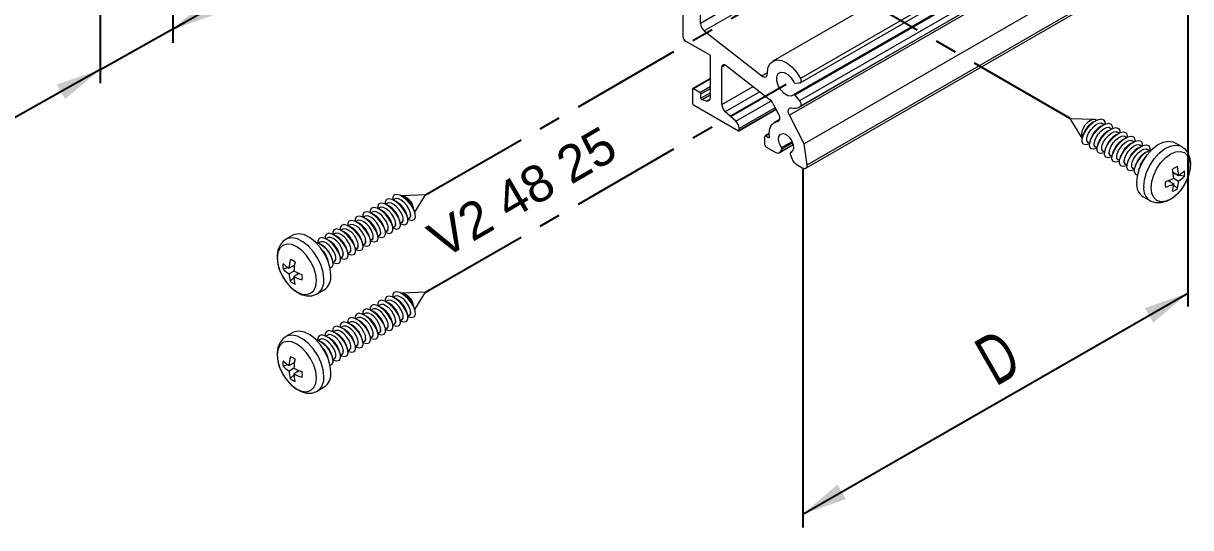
# Model space of a CAD drawing. Header units: millimetres. Extents: x 226 to 1066, y 456 to 1447.
# Drawn here: x 277.5 to 356.9, y 589.5 to 623.8 of the extents above; entities that cross this region are included whole.
import ezdxf

# ---------------------------------------------------------------- set-up
doc = ezdxf.new("R2010")
doc.units = ezdxf.units.MM
doc.linetypes.add('CENTER', pattern=[2, 1.25, -0.25, 0.25, -0.25])
doc.layers.add('nokta', color=140, linetype='Continuous')
doc.layers.add('SLD-0', color=179, linetype='Continuous')
doc.styles.add('SLDTEXTSTYLE0', font='TXT', dxfattribs={"width": 0.663, "bigfont": 'bigfont'})
doc.styles.get("Standard").update_dxf_attribs({"font": 'arial.ttf'})

# ---------------------------------------------------------------- blocks, each defined once
blk = doc.blocks.new('M.T.TİP-6A')
at = {"color": 1}
for p, q in [((1033.417, 688.707), (1033.417, 659.57)), ((1033.418, 688.707), (1033.418, 659.53)), ((1049.964, 670.001), (1033.418, 660.449)), ((1028.47, 667.553), (1028.47, 656.788)), ((1102.443, 666.091), (1102.452, 641.6)), ((1033.417, 660.489), (1038.535, 663.366)), ((1028.456, 657.699), (1033.417, 660.489)), ((1028.456, 657.699), (1015.951, 650.667)), ((1076.263, 650.941), (1076.272, 626.57)), ((1076.272, 627.488), (1102.451, 642.518))]:
    blk.add_line(p, q, dxfattribs=at)
at = {"color": 7, "linetype": 'Continuous', "lineweight": 15}
for p, q in [((1100.318, 673.353), (1074.225, 658.29)), ((1076.087, 656.826), (1102.179, 671.888)), ((1102.19, 672.18), (1076.098, 657.117)), ((1101.744, 671.075), (1075.652, 656.013)), ((1101.821, 671.043), (1075.729, 655.98)), ((1076.025, 655.172), (1102.117, 670.235)), ((1102.14, 670.646), (1076.047, 655.584)), ((1102.19, 670.284), (1076.098, 655.221)), ((1101.444, 669.672), (1075.352, 654.609)), ((1102.442, 667.723), (1076.349, 652.66)), ((1076.55, 651.23), (1102.642, 666.292)), ((1076.479, 651.012), (1102.572, 666.074)), ((1069.302, 660.861), (1069.302, 663.289)), ((1068.125, 659.927), (1068.125, 661.838)), ((1069.565, 660.347), (1073.479, 657.291)), ((1069.955, 658.687), (1068.284, 659.651)), ((1069.955, 658.687), (1069.955, 655.799)), ((1070.75, 655.34), (1070.75, 657.878)), ((1071.049, 657.995), (1074.046, 655.654)), ((1069.955, 657.101), (1068.78, 656.422)), ((1075.729, 656.785), (1076.047, 656.813)), ((1068.761, 656.381), (1068.761, 655.426)), ((1069.27, 656.161), (1068.825, 656.418)), ((1069.334, 655.779), (1069.334, 656.051)), ((1075.729, 655.98), (1076.047, 655.584)), ((1068.825, 655.316), (1071.88, 653.552)), ((1069.719, 655.58), (1069.414, 655.662)), ((1071.925, 653.548), (1074.447, 655.004)), ((1074.234, 655.42), (1074.61, 654.686)), ((1071.707, 654.209), (1070.986, 654.849)), ((1074.673, 654.317), (1074.315, 654.11)), ((1076.349, 652.66), (1075.352, 654.609)), ((1071.943, 653.589), (1071.943, 653.718)), ((1073.693, 652.579), (1073.693, 653.167)), ((1073.98, 653.362), (1073.712, 653.208)), ((1073.757, 653.203), (1073.931, 653.103)), ((1074.652, 652.059), (1075.609, 652.612)), ((1076.55, 651.23), (1076.349, 652.66)), ((1073.757, 652.468), (1074.427, 652.082)), ((1074.841, 652.302), (1074.703, 652.106)), ((1075.41, 651.974), (1075.548, 651.618)), ((1075.538, 652.125), (1075.42, 652.057)), ((1075.823, 651.276), (1076.231, 651.04)), ((1076.318, 651.008), (1076.386, 650.997))]:
    blk.add_line(p, q, dxfattribs=at)
at = {"color": 8, "linetype": 'Continuous', "lineweight": 15}
for p, q in [((1073.929, 663.532), (1069.302, 660.861)), ((1074.138, 662.987), (1069.565, 660.347)), ((1071.005, 658.025), (1070.75, 657.878)), ((1073.853, 657.506), (1073.479, 657.291)), ((1069.955, 657.07), (1068.825, 656.418)), ((1070.75, 655.34), (1072.877, 656.567)), ((1069.27, 656.161), (1069.955, 656.556)), ((1069.955, 656.409), (1069.334, 656.051)), ((1069.334, 655.779), (1069.955, 656.137)), ((1069.955, 655.974), (1069.414, 655.662)), ((1073.338, 656.207), (1070.986, 654.849)), ((1069.719, 655.58), (1069.944, 655.71)), ((1071.707, 654.209), (1074.11, 655.596)), ((1074.384, 655.127), (1071.943, 653.718)), ((1071.943, 653.589), (1074.435, 655.027)), ((1074.638, 654.243), (1074.531, 654.181)), ((1073.98, 653.332), (1073.757, 653.203)), ((1073.931, 653.103), (1073.995, 653.139)), ((1074.703, 652.106), (1075.605, 652.627)), ((1074.823, 652.408), (1075.535, 652.819)), ((1075.574, 652.726), (1074.841, 652.302)), ((1075.535, 652.122), (1075.427, 652.06))]:
    blk.add_line(p, q, dxfattribs=at)
at = {"color": 5, "linetype": 'Continuous', "lineweight": 15}
for p, q in [((1048.03, 648.633), (1047.898, 648.557)), ((1048.539, 648.927), (1048.407, 648.851)), ((1048.614, 648.738), (1048.44, 648.833)), ((1049.123, 649.032), (1048.95, 649.127)), ((1050.608, 649.191), (1048.974, 649.137)), ((1049.877, 648.018), (1050.608, 649.191)), ((1047.012, 648.045), (1046.879, 647.969)), ((1047.087, 647.857), (1046.913, 647.951)), ((1047.521, 648.339), (1047.388, 648.263)), ((1047.596, 648.151), (1047.422, 648.245)), ((1048.105, 648.444), (1047.931, 648.539)), ((1049.369, 647.722), (1049.306, 647.91)), ((1049.878, 648.016), (1049.815, 648.204)), ((1045.484, 647.164), (1045.352, 647.087)), ((1045.559, 646.975), (1045.386, 647.07)), ((1045.994, 647.458), (1045.861, 647.381)), ((1046.069, 647.269), (1045.895, 647.363)), ((1046.503, 647.752), (1046.37, 647.675)), ((1046.578, 647.563), (1046.404, 647.657)), ((1048.35, 647.134), (1048.288, 647.322)), ((1048.389, 646.98), (1048.488, 647.038)), ((1048.859, 647.428), (1048.797, 647.616)), ((1048.898, 647.274), (1048.998, 647.332)), ((1049.407, 647.568), (1049.507, 647.626)), ((1041.584, 646.45), (1041.107, 646.175)), ((1043.957, 646.282), (1043.825, 646.206)), ((1044.466, 646.576), (1044.334, 646.499)), ((1044.541, 646.387), (1044.367, 646.482)), ((1044.975, 646.87), (1044.843, 646.793)), ((1045.05, 646.681), (1044.877, 646.776)), ((1046.823, 646.252), (1046.761, 646.44)), ((1047.332, 646.546), (1047.27, 646.734)), ((1047.371, 646.393), (1047.47, 646.45)), ((1047.841, 646.84), (1047.779, 647.028)), ((1047.88, 646.686), (1047.979, 646.744)), ((1043.448, 645.988), (1043.315, 645.912)), ((1043.523, 645.799), (1043.349, 645.894)), ((1044.032, 646.093), (1043.858, 646.188)), ((1045.296, 645.371), (1045.233, 645.558)), ((1045.805, 645.665), (1045.743, 645.852)), ((1045.843, 645.511), (1045.943, 645.568)), ((1046.314, 645.958), (1046.252, 646.146)), ((1046.353, 645.805), (1046.452, 645.862)), ((1046.862, 646.099), (1046.961, 646.156)), ((1044.001, 644.612), (1043.986, 644.695)), ((1044.277, 644.783), (1044.215, 644.971)), ((1044.316, 644.629), (1044.416, 644.686)), ((1044.786, 645.077), (1044.724, 645.265)), ((1044.825, 644.923), (1044.925, 644.98)), ((1045.334, 645.217), (1045.434, 645.274)), ((1041.274, 644.248), (1040.92, 644.153)), ((1041.693, 644.423), (1041.323, 644.209)), ((1041.65, 644.02), (1041.323, 643.831)), ((1041.4, 643.322), (1041.66, 643.581)), ((1042.021, 643.856), (1041.65, 643.642)), ((1043.245, 642.472), (1043.722, 642.748)), ((1048.539, 642.313), (1048.407, 642.237)), ((1049.123, 642.418), (1048.95, 642.513)), ((1050.608, 642.577), (1048.974, 642.523)), ((1049.877, 641.404), (1050.608, 642.577)), ((1047.521, 641.725), (1047.388, 641.649)), ((1047.596, 641.537), (1047.422, 641.631)), ((1048.03, 642.019), (1047.898, 641.943)), ((1048.105, 641.83), (1047.931, 641.925)), ((1048.614, 642.124), (1048.44, 642.219)), ((1049.878, 641.402), (1049.815, 641.59)), ((1045.994, 640.844), (1045.861, 640.767)), ((1046.069, 640.655), (1045.895, 640.749)), ((1046.503, 641.138), (1046.37, 641.061)), ((1046.578, 640.949), (1046.404, 641.043)), ((1047.012, 641.431), (1046.879, 641.355)), ((1047.087, 641.243), (1046.913, 641.337)), ((1048.35, 640.52), (1048.288, 640.708)), ((1048.859, 640.814), (1048.797, 641.002)), ((1048.898, 640.66), (1048.998, 640.718)), ((1049.369, 641.108), (1049.306, 641.296)), ((1049.407, 640.954), (1049.507, 641.012)), ((1044.466, 639.962), (1044.334, 639.885)), ((1044.975, 640.256), (1044.843, 640.179)), ((1045.05, 640.067), (1044.877, 640.162)), ((1045.484, 640.55), (1045.352, 640.473)), ((1045.559, 640.361), (1045.386, 640.456)), ((1047.332, 639.932), (1047.27, 640.12)), ((1047.841, 640.226), (1047.779, 640.414)), ((1047.88, 640.072), (1047.979, 640.13)), ((1048.389, 640.366), (1048.488, 640.424)), ((1041.584, 639.836), (1041.107, 639.561)), ((1043.448, 639.374), (1043.315, 639.298)), ((1043.523, 639.185), (1043.349, 639.28)), ((1043.957, 639.668), (1043.825, 639.592)), ((1044.032, 639.479), (1043.858, 639.574)), ((1044.541, 639.773), (1044.367, 639.868)), ((1045.805, 639.051), (1045.743, 639.238)), ((1046.314, 639.344), (1046.252, 639.532)), ((1046.353, 639.191), (1046.452, 639.248)), ((1046.823, 639.638), (1046.761, 639.826)), ((1046.862, 639.485), (1046.961, 639.542)), ((1047.371, 639.779), (1047.47, 639.836)), ((1044.277, 638.169), (1044.215, 638.357)), ((1044.786, 638.463), (1044.724, 638.651)), ((1044.825, 638.309), (1044.925, 638.366)), ((1045.296, 638.757), (1045.233, 638.944)), ((1045.334, 638.603), (1045.434, 638.66)), ((1045.843, 638.897), (1045.943, 638.954)), ((1041.274, 637.634), (1040.92, 637.539)), ((1041.693, 637.809), (1041.323, 637.595)), ((1044.001, 637.998), (1043.986, 638.081)), ((1044.316, 638.015), (1044.416, 638.073)), ((1041.65, 637.406), (1041.323, 637.217)), ((1041.4, 636.708), (1041.66, 636.967)), ((1042.021, 637.242), (1041.65, 637.028)), ((1043.245, 635.859), (1043.722, 636.134))]:
    blk.add_line(p, q, dxfattribs=at)
at = {"color": 7, "linetype": 'Continuous', "lineweight": 15, "flags": 128}
for points in [[(1073.853, 657.443), (1073.894, 657.816), (1074.027, 658.108), (1074.241, 658.299), (1074.521, 658.373), (1074.845, 658.326), (1075.19, 658.161), (1075.53, 657.89), (1075.841, 657.534), (1076.098, 657.117)], [(1070.75, 657.878), (1070.756, 657.938), (1070.774, 657.988), (1070.803, 658.026), (1070.841, 658.05), (1070.887, 658.059), (1070.939, 658.053), (1070.993, 658.031), (1071.049, 657.995)], [(1073.479, 657.291), (1073.549, 657.245), (1073.618, 657.218), (1073.683, 657.21), (1073.741, 657.222), (1073.789, 657.253), (1073.824, 657.302), (1073.846, 657.366), (1073.853, 657.443)], [(1075.645, 656.007), (1075.467, 655.914), (1075.238, 655.942), (1074.993, 656.089), (1074.767, 656.331), (1074.594, 656.633), (1074.501, 656.949), (1074.501, 657.233), (1074.594, 657.442), (1074.767, 657.545), (1074.993, 657.526), (1075.238, 657.389), (1075.467, 657.153), (1075.645, 656.855)], [(1076.098, 657.117), (1076.121, 657.064), (1076.136, 657.011), (1076.143, 656.959), (1076.14, 656.913), (1076.128, 656.873), (1076.109, 656.843), (1076.081, 656.822), (1076.047, 656.813)], [(1069.955, 655.799), (1069.95, 655.742), (1069.938, 655.691), (1069.917, 655.647), (1069.889, 655.613), (1069.854, 655.589), (1069.813, 655.575), (1069.768, 655.572), (1069.719, 655.58)], [(1075.729, 655.98), (1075.718, 655.992), (1075.707, 656.002), (1075.695, 656.009), (1075.684, 656.014), (1075.672, 656.017), (1075.662, 656.016), (1075.653, 656.013), (1075.645, 656.007)], [(1075.352, 654.609), (1075.309, 654.709), (1075.284, 654.809), (1075.277, 654.903), (1075.29, 654.984), (1075.321, 655.049), (1075.369, 655.093), (1075.43, 655.114), (1075.501, 655.11)], [(1076.047, 655.584), (1076.081, 655.536), (1076.109, 655.484), (1076.128, 655.43), (1076.14, 655.377), (1076.143, 655.328), (1076.136, 655.284), (1076.121, 655.248), (1076.098, 655.221)], [(1074.61, 654.686), (1074.648, 654.599), (1074.673, 654.511), (1074.684, 654.426), (1074.68, 654.35), (1074.662, 654.284), (1074.63, 654.233), (1074.585, 654.198), (1074.531, 654.181)], [(1073.994, 653.152), (1073.98, 653.355), (1073.991, 653.544), (1074.026, 653.714), (1074.086, 653.863), (1074.168, 653.987), (1074.271, 654.082), (1074.393, 654.147), (1074.531, 654.181)], [(1073.994, 653.152), (1073.995, 653.135), (1073.993, 653.121), (1073.987, 653.109), (1073.98, 653.101), (1073.97, 653.095), (1073.958, 653.094), (1073.945, 653.097), (1073.931, 653.103)], [(1074.823, 652.408), (1074.683, 652.672), (1074.619, 652.941), (1074.642, 653.17), (1074.748, 653.32), (1074.919, 653.364), (1075.125, 653.295), (1075.332, 653.126), (1075.503, 652.884), (1075.609, 652.612), (1075.632, 652.356), (1075.568, 652.161), (1075.427, 652.06)], [(1075.427, 652.06), (1075.419, 652.056), (1075.411, 652.049), (1075.406, 652.041), (1075.403, 652.03), (1075.401, 652.017), (1075.402, 652.003), (1075.405, 651.989), (1075.41, 651.974)], [(1076.386, 650.997), (1076.427, 650.995), (1076.463, 651.004), (1076.494, 651.022), (1076.52, 651.049), (1076.539, 651.085), (1076.55, 651.128), (1076.554, 651.176), (1076.55, 651.23)]]:
    blk.add_lwpolyline(points, dxfattribs=at)
at = {"color": 5, "linetype": 'Continuous', "lineweight": 15, "flags": 128}
for points in [[(1048.89, 647.318), (1048.787, 647.606), (1048.604, 647.912), (1048.364, 648.2), (1048.095, 648.435), (1047.83, 648.588), (1047.6, 648.641), (1047.434, 648.588), (1047.352, 648.434), (1047.349, 648.282)], [(1049.399, 647.612), (1049.296, 647.9), (1049.113, 648.206), (1048.873, 648.494), (1048.604, 648.729), (1048.339, 648.882), (1048.109, 648.935), (1047.943, 648.882), (1047.861, 648.728), (1047.858, 648.576)], [(1049.077, 647.634), (1049.056, 647.728), (1048.964, 647.957), (1048.82, 648.188), (1048.64, 648.393), (1048.447, 648.549), (1048.261, 648.64), (1048.103, 648.657), (1048.035, 648.624)], [(1049.908, 647.906), (1049.805, 648.194), (1049.622, 648.5), (1049.382, 648.788), (1049.113, 649.023), (1048.848, 649.176), (1048.618, 649.229), (1048.452, 649.176), (1048.37, 649.022), (1048.367, 648.87)], [(1049.587, 647.928), (1049.566, 648.02), (1049.474, 648.249), (1049.33, 648.48), (1049.15, 648.686), (1048.957, 648.842), (1048.772, 648.933), (1048.613, 648.952), (1048.544, 648.918)], [(1047.872, 646.73), (1047.769, 647.018), (1047.586, 647.325), (1047.346, 647.612), (1047.077, 647.847), (1046.811, 648), (1046.582, 648.053), (1046.416, 648), (1046.333, 647.847), (1046.33, 647.694)], [(1048.381, 647.024), (1048.278, 647.312), (1048.095, 647.618), (1047.855, 647.906), (1047.586, 648.141), (1047.32, 648.294), (1047.091, 648.347), (1046.925, 648.294), (1046.842, 648.141), (1046.84, 647.988)], [(1048.059, 647.046), (1048.038, 647.14), (1047.946, 647.369), (1047.801, 647.6), (1047.622, 647.805), (1047.428, 647.961), (1047.243, 648.052), (1047.085, 648.07), (1047.017, 648.036)], [(1048.568, 647.34), (1048.547, 647.434), (1048.455, 647.663), (1048.31, 647.894), (1048.131, 648.099), (1047.938, 648.255), (1047.752, 648.346), (1047.594, 648.364), (1047.526, 648.33)], [(1049.413, 647.529), (1049.441, 647.517), (1049.67, 647.464), (1049.836, 647.517), (1049.919, 647.671), (1049.908, 647.906)], [(1049.438, 647.586), (1049.515, 647.609), (1049.596, 647.728), (1049.587, 647.928)], [(1046.344, 645.848), (1046.241, 646.136), (1046.059, 646.443), (1045.818, 646.731), (1045.549, 646.965), (1045.284, 647.119), (1045.055, 647.172), (1044.889, 647.118), (1044.806, 646.965), (1044.803, 646.812)], [(1046.853, 646.142), (1046.75, 646.43), (1046.568, 646.737), (1046.327, 647.025), (1046.058, 647.259), (1045.793, 647.412), (1045.564, 647.466), (1045.398, 647.412), (1045.315, 647.259), (1045.312, 647.106)], [(1046.532, 646.165), (1046.511, 646.258), (1046.419, 646.487), (1046.274, 646.718), (1046.094, 646.924), (1045.901, 647.079), (1045.716, 647.17), (1045.558, 647.188), (1045.49, 647.154)], [(1047.362, 646.436), (1047.259, 646.724), (1047.077, 647.031), (1046.836, 647.319), (1046.567, 647.553), (1046.302, 647.706), (1046.073, 647.759), (1045.907, 647.706), (1045.824, 647.553), (1045.821, 647.4)], [(1047.041, 646.459), (1047.02, 646.552), (1046.928, 646.781), (1046.783, 647.012), (1046.603, 647.217), (1046.41, 647.373), (1046.225, 647.464), (1046.067, 647.482), (1045.999, 647.448)], [(1047.55, 646.752), (1047.529, 646.846), (1047.437, 647.075), (1047.292, 647.306), (1047.112, 647.511), (1046.919, 647.667), (1046.734, 647.758), (1046.576, 647.776), (1046.508, 647.742)], [(1047.91, 646.704), (1047.987, 646.727), (1048.068, 646.847), (1048.059, 647.046)], [(1048.395, 646.942), (1048.423, 646.929), (1048.652, 646.876), (1048.818, 646.93), (1048.901, 647.083), (1048.89, 647.318)], [(1048.419, 646.998), (1048.496, 647.021), (1048.578, 647.14), (1048.568, 647.34)], [(1048.904, 647.235), (1048.932, 647.223), (1049.161, 647.17), (1049.327, 647.223), (1049.41, 647.377), (1049.399, 647.612)], [(1048.929, 647.292), (1049.005, 647.315), (1049.087, 647.434), (1049.077, 647.634)], [(1043.687, 643.451), (1043.64, 643.913), (1043.5, 644.4), (1043.278, 644.882), (1042.986, 645.33), (1042.643, 645.714), (1042.271, 646.011), (1041.893, 646.202), (1041.532, 646.274), (1041.212, 646.225), (1041.105, 646.174)], [(1044.165, 643.727), (1044.117, 644.188), (1043.978, 644.675), (1043.755, 645.158), (1043.463, 645.605), (1043.12, 645.989), (1042.748, 646.286), (1042.37, 646.477), (1042.01, 646.55), (1041.69, 646.5), (1041.584, 646.45)], [(1044.817, 644.967), (1044.714, 645.255), (1044.531, 645.561), (1044.291, 645.849), (1044.022, 646.084), (1043.757, 646.237), (1043.527, 646.29), (1043.361, 646.237), (1043.279, 646.083), (1043.276, 645.931)], [(1045.326, 645.26), (1045.223, 645.549), (1045.04, 645.855), (1044.8, 646.143), (1044.531, 646.378), (1044.266, 646.531), (1044.036, 646.584), (1043.87, 646.53), (1043.788, 646.377), (1043.785, 646.225)], [(1045.004, 645.283), (1044.983, 645.377), (1044.891, 645.606), (1044.747, 645.837), (1044.567, 646.042), (1044.374, 646.198), (1044.188, 646.288), (1044.03, 646.306), (1043.962, 646.273)], [(1045.835, 645.554), (1045.732, 645.842), (1045.549, 646.149), (1045.309, 646.437), (1045.04, 646.672), (1044.775, 646.825), (1044.545, 646.878), (1044.379, 646.824), (1044.297, 646.671), (1044.294, 646.518)], [(1045.514, 645.577), (1045.493, 645.671), (1045.401, 645.899), (1045.256, 646.131), (1045.076, 646.336), (1044.883, 646.491), (1044.698, 646.582), (1044.539, 646.6), (1044.471, 646.567)], [(1046.023, 645.871), (1046.002, 645.965), (1045.91, 646.193), (1045.765, 646.425), (1045.585, 646.63), (1045.392, 646.785), (1045.207, 646.876), (1045.049, 646.894), (1044.98, 646.86)], [(1046.867, 646.06), (1046.895, 646.048), (1047.125, 645.994), (1047.291, 646.048), (1047.373, 646.201), (1047.362, 646.436)], [(1046.892, 646.116), (1046.969, 646.14), (1047.05, 646.259), (1047.041, 646.459)], [(1047.376, 646.354), (1047.405, 646.341), (1047.634, 646.288), (1047.8, 646.342), (1047.883, 646.495), (1047.872, 646.73)], [(1047.401, 646.41), (1047.478, 646.434), (1047.559, 646.553), (1047.55, 646.752)], [(1047.885, 646.648), (1047.914, 646.635), (1048.143, 646.582), (1048.309, 646.636), (1048.392, 646.789), (1048.381, 647.024)], [(1041.11, 646.16), (1040.925, 646.042), (1040.708, 645.777), (1040.57, 645.456), (1040.509, 645.08), (1040.53, 644.652), (1040.639, 644.196), (1040.826, 643.746), (1040.939, 643.56)], [(1043.179, 643.368), (1043.134, 643.792), (1043.001, 644.239), (1042.79, 644.678), (1042.515, 645.081), (1042.194, 645.419), (1041.85, 645.67), (1041.506, 645.817), (1041.186, 645.848), (1040.911, 645.763), (1040.699, 645.567), (1040.567, 645.274), (1040.521, 644.903), (1040.567, 644.48), (1040.699, 644.033), (1040.911, 643.593), (1041.186, 643.19), (1041.506, 642.852), (1041.85, 642.601), (1042.194, 642.455), (1042.515, 642.423), (1042.79, 642.508), (1043.001, 642.704), (1043.134, 642.997), (1043.179, 643.368)], [(1044.495, 644.989), (1044.474, 645.083), (1044.382, 645.312), (1044.237, 645.543), (1044.058, 645.748), (1043.865, 645.904), (1043.679, 645.994), (1043.521, 646.012), (1043.453, 645.979)], [(1045.34, 645.178), (1045.368, 645.166), (1045.598, 645.113), (1045.764, 645.166), (1045.846, 645.319), (1045.835, 645.554)], [(1045.365, 645.234), (1045.442, 645.258), (1045.523, 645.377), (1045.514, 645.577)], [(1045.849, 645.472), (1045.877, 645.46), (1046.107, 645.407), (1046.273, 645.46), (1046.355, 645.613), (1046.344, 645.848)], [(1045.874, 645.528), (1045.951, 645.552), (1046.032, 645.671), (1046.023, 645.871)], [(1046.358, 645.766), (1046.386, 645.754), (1046.616, 645.701), (1046.782, 645.754), (1046.864, 645.907), (1046.853, 646.142)], [(1046.383, 645.822), (1046.46, 645.846), (1046.541, 645.965), (1046.532, 646.165)], [(1044.108, 644.233), (1044.236, 644.284), (1044.319, 644.438), (1044.308, 644.673)], [(1044.322, 644.59), (1044.35, 644.578), (1044.579, 644.525), (1044.745, 644.578), (1044.828, 644.732), (1044.817, 644.967)], [(1044.347, 644.647), (1044.423, 644.67), (1044.505, 644.789), (1044.495, 644.989)], [(1044.831, 644.884), (1044.859, 644.872), (1045.088, 644.819), (1045.254, 644.872), (1045.337, 645.026), (1045.326, 645.26)], [(1044.856, 644.941), (1044.933, 644.964), (1045.014, 645.083), (1045.004, 645.283)], [(1041.694, 644.36), (1041.581, 644.33), (1041.489, 644.306)], [(1041.817, 643.738), (1041.884, 643.805), (1041.966, 643.889)], [(1040.939, 643.56), (1041.081, 643.326), (1041.393, 642.954), (1041.752, 642.65), (1042.151, 642.433), (1042.517, 642.336), (1042.864, 642.339), (1043.181, 642.439), (1043.26, 642.495)], [(1049.399, 640.998), (1049.296, 641.286), (1049.113, 641.592), (1048.873, 641.88), (1048.604, 642.115), (1048.339, 642.268), (1048.109, 642.321), (1047.943, 642.268), (1047.861, 642.114), (1047.858, 641.962)], [(1049.908, 641.292), (1049.805, 641.58), (1049.622, 641.886), (1049.382, 642.174), (1049.113, 642.409), (1048.848, 642.562), (1048.618, 642.615), (1048.452, 642.562), (1048.37, 642.408), (1048.367, 642.256)], [(1049.587, 641.314), (1049.566, 641.406), (1049.474, 641.635), (1049.33, 641.866), (1049.15, 642.072), (1048.957, 642.228), (1048.772, 642.319), (1048.613, 642.338), (1048.544, 642.304)], [(1048.381, 640.41), (1048.278, 640.698), (1048.095, 641.004), (1047.855, 641.292), (1047.586, 641.527), (1047.32, 641.68), (1047.091, 641.733), (1046.925, 641.68), (1046.842, 641.527), (1046.84, 641.374)], [(1048.89, 640.704), (1048.787, 640.992), (1048.604, 641.298), (1048.364, 641.586), (1048.095, 641.821), (1047.83, 641.974), (1047.6, 642.027), (1047.434, 641.974), (1047.352, 641.82), (1047.349, 641.668)], [(1048.568, 640.726), (1048.547, 640.82), (1048.455, 641.049), (1048.31, 641.28), (1048.131, 641.485), (1047.938, 641.641), (1047.752, 641.732), (1047.594, 641.75), (1047.526, 641.716)], [(1049.077, 641.02), (1049.056, 641.114), (1048.964, 641.343), (1048.82, 641.574), (1048.64, 641.779), (1048.447, 641.935), (1048.261, 642.026), (1048.103, 642.043), (1048.035, 642.01)], [(1046.853, 639.528), (1046.75, 639.816), (1046.568, 640.123), (1046.327, 640.411), (1046.058, 640.645), (1045.793, 640.798), (1045.564, 640.852), (1045.398, 640.798), (1045.315, 640.645), (1045.312, 640.492)], [(1047.362, 639.822), (1047.259, 640.11), (1047.077, 640.417), (1046.836, 640.705), (1046.567, 640.939), (1046.302, 641.092), (1046.073, 641.145), (1045.907, 641.092), (1045.824, 640.939), (1045.821, 640.786)], [(1047.041, 639.845), (1047.02, 639.938), (1046.928, 640.167), (1046.783, 640.398), (1046.603, 640.603), (1046.41, 640.759), (1046.225, 640.85), (1046.067, 640.868), (1045.999, 640.834)], [(1047.872, 640.116), (1047.769, 640.404), (1047.586, 640.711), (1047.346, 640.999), (1047.077, 641.233), (1046.811, 641.386), (1046.582, 641.439), (1046.416, 641.386), (1046.333, 641.233), (1046.33, 641.08)], [(1047.55, 640.138), (1047.529, 640.232), (1047.437, 640.461), (1047.292, 640.692), (1047.112, 640.897), (1046.919, 641.053), (1046.734, 641.144), (1046.576, 641.162), (1046.508, 641.128)], [(1048.059, 640.432), (1048.038, 640.526), (1047.946, 640.755), (1047.801, 640.986), (1047.622, 641.191), (1047.428, 641.347), (1047.243, 641.438), (1047.085, 641.456), (1047.017, 641.422)], [(1048.395, 640.328), (1048.423, 640.315), (1048.652, 640.262), (1048.818, 640.316), (1048.901, 640.469), (1048.89, 640.704)], [(1048.419, 640.384), (1048.496, 640.407), (1048.578, 640.526), (1048.568, 640.726)], [(1048.904, 640.621), (1048.932, 640.609), (1049.161, 640.556), (1049.327, 640.609), (1049.41, 640.763), (1049.399, 640.998)], [(1048.929, 640.678), (1049.005, 640.701), (1049.087, 640.82), (1049.077, 641.02)], [(1049.413, 640.915), (1049.441, 640.903), (1049.67, 640.85), (1049.836, 640.903), (1049.919, 641.057), (1049.908, 641.292)], [(1049.438, 640.972), (1049.515, 640.995), (1049.596, 641.114), (1049.587, 641.314)], [(1044.165, 637.113), (1044.117, 637.574), (1043.978, 638.061), (1043.755, 638.544), (1043.463, 638.991), (1043.12, 639.375), (1042.748, 639.672), (1042.37, 639.863), (1042.01, 639.936), (1041.69, 639.886), (1041.584, 639.836)], [(1045.326, 638.646), (1045.223, 638.935), (1045.04, 639.241), (1044.8, 639.529), (1044.531, 639.764), (1044.266, 639.917), (1044.036, 639.97), (1043.87, 639.916), (1043.788, 639.763), (1043.785, 639.611)], [(1045.835, 638.94), (1045.732, 639.228), (1045.549, 639.535), (1045.309, 639.823), (1045.04, 640.058), (1044.775, 640.211), (1044.545, 640.264), (1044.379, 640.21), (1044.297, 640.057), (1044.294, 639.904)], [(1045.514, 638.963), (1045.493, 639.057), (1045.401, 639.285), (1045.256, 639.517), (1045.076, 639.722), (1044.883, 639.877), (1044.698, 639.968), (1044.539, 639.986), (1044.471, 639.953)], [(1046.344, 639.234), (1046.241, 639.522), (1046.059, 639.829), (1045.818, 640.117), (1045.549, 640.351), (1045.284, 640.505), (1045.055, 640.558), (1044.889, 640.504), (1044.806, 640.351), (1044.803, 640.198)], [(1046.023, 639.257), (1046.002, 639.351), (1045.91, 639.579), (1045.765, 639.811), (1045.585, 640.016), (1045.392, 640.171), (1045.207, 640.262), (1045.049, 640.28), (1044.98, 640.246)], [(1046.532, 639.551), (1046.511, 639.644), (1046.419, 639.873), (1046.274, 640.104), (1046.094, 640.31), (1045.901, 640.465), (1045.716, 640.556), (1045.558, 640.574), (1045.49, 640.54)], [(1047.376, 639.74), (1047.405, 639.727), (1047.634, 639.674), (1047.8, 639.728), (1047.883, 639.881), (1047.872, 640.116)], [(1047.401, 639.796), (1047.478, 639.82), (1047.559, 639.939), (1047.55, 640.138)], [(1047.885, 640.034), (1047.914, 640.021), (1048.143, 639.968), (1048.309, 640.022), (1048.392, 640.175), (1048.381, 640.41)], [(1047.91, 640.09), (1047.987, 640.113), (1048.068, 640.233), (1048.059, 640.432)], [(1041.11, 639.546), (1040.925, 639.428), (1040.708, 639.163), (1040.57, 638.842), (1040.509, 638.466), (1040.53, 638.038), (1040.639, 637.582), (1040.826, 637.132), (1040.939, 636.946)], [(1043.179, 636.755), (1043.134, 637.178), (1043.001, 637.625), (1042.79, 638.064), (1042.515, 638.467), (1042.194, 638.805), (1041.85, 639.056), (1041.506, 639.203), (1041.186, 639.234), (1040.911, 639.149), (1040.699, 638.953), (1040.567, 638.66), (1040.521, 638.289), (1040.567, 637.866), (1040.699, 637.419), (1040.911, 636.979), (1041.186, 636.576), (1041.506, 636.238), (1041.85, 635.987), (1042.194, 635.841), (1042.515, 635.809), (1042.79, 635.894), (1043.001, 636.09), (1043.134, 636.383), (1043.179, 636.755)], [(1043.687, 636.837), (1043.64, 637.299), (1043.5, 637.786), (1043.278, 638.268), (1042.986, 638.716), (1042.643, 639.1), (1042.271, 639.397), (1041.893, 639.588), (1041.532, 639.66), (1041.212, 639.611), (1041.105, 639.56)], [(1044.817, 638.353), (1044.714, 638.641), (1044.531, 638.947), (1044.291, 639.235), (1044.022, 639.47), (1043.757, 639.623), (1043.527, 639.676), (1043.361, 639.623), (1043.279, 639.469), (1043.276, 639.317)], [(1044.495, 638.375), (1044.474, 638.469), (1044.382, 638.698), (1044.237, 638.929), (1044.058, 639.134), (1043.865, 639.29), (1043.679, 639.38), (1043.521, 639.398), (1043.453, 639.365)], [(1045.004, 638.669), (1044.983, 638.763), (1044.891, 638.992), (1044.747, 639.223), (1044.567, 639.428), (1044.374, 639.584), (1044.188, 639.674), (1044.03, 639.692), (1043.962, 639.659)], [(1045.849, 638.858), (1045.877, 638.846), (1046.107, 638.793), (1046.273, 638.846), (1046.355, 638.999), (1046.344, 639.234)], [(1045.874, 638.914), (1045.951, 638.938), (1046.032, 639.057), (1046.023, 639.257)], [(1046.358, 639.152), (1046.386, 639.14), (1046.616, 639.087), (1046.782, 639.14), (1046.864, 639.293), (1046.853, 639.528)], [(1046.383, 639.208), (1046.46, 639.232), (1046.541, 639.351), (1046.532, 639.551)], [(1046.867, 639.446), (1046.895, 639.434), (1047.125, 639.38), (1047.291, 639.434), (1047.373, 639.587), (1047.362, 639.822)], [(1046.892, 639.502), (1046.969, 639.526), (1047.05, 639.645), (1047.041, 639.845)], [(1044.322, 637.976), (1044.35, 637.964), (1044.579, 637.911), (1044.745, 637.964), (1044.828, 638.118), (1044.817, 638.353)], [(1044.347, 638.033), (1044.423, 638.056), (1044.505, 638.175), (1044.495, 638.375)], [(1044.831, 638.27), (1044.859, 638.258), (1045.088, 638.205), (1045.254, 638.258), (1045.337, 638.412), (1045.326, 638.646)], [(1044.856, 638.327), (1044.933, 638.35), (1045.014, 638.469), (1045.004, 638.669)], [(1045.34, 638.564), (1045.368, 638.552), (1045.598, 638.499), (1045.764, 638.552), (1045.846, 638.706), (1045.835, 638.94)], [(1045.365, 638.62), (1045.442, 638.644), (1045.523, 638.763), (1045.514, 638.963)], [(1041.694, 637.746), (1041.581, 637.716), (1041.489, 637.692)], [(1044.108, 637.619), (1044.236, 637.67), (1044.319, 637.824), (1044.308, 638.059)], [(1040.939, 636.946), (1041.081, 636.712), (1041.393, 636.34), (1041.752, 636.036), (1042.151, 635.819), (1042.517, 635.722), (1042.864, 635.725), (1043.181, 635.825), (1043.26, 635.881)], [(1041.817, 637.124), (1041.884, 637.191), (1041.966, 637.275)]]:
    blk.add_lwpolyline(points, dxfattribs=at)
at = {"color": 7, "linetype": 'Continuous', "lineweight": 15}
for centre, radius, start, end in [((1070.005, 660.896), 0.704, 182.90726, 231.30916), ((1068.47, 659.943), 0.346, 182.60548, 237.39452), ((1075.743, 656.887), 0.103, 198.38813, 262.15797), ((1068.8, 656.388), 0.0393, 50.79671, 189.21404), ((1069.196, 656.044), 0.138, 2.60548, 57.39452), ((1069.464, 655.782), 0.13, 181.35804, 247.33583), ((1068.899, 655.432), 0.138, 182.60548, 237.39452), ((1071.454, 655.376), 0.705, 182.93463, 228.37162), ((1073.598, 655.102), 0.711, 26.57932, 51.00982), ((1075.684, 655.781), 0.696, 254.76569, 306.46045), ((1071.239, 653.682), 0.705, 2.93463, 48.37162), ((1071.904, 653.583), 0.0393, 230.79671, 9.21404), ((1073.732, 653.173), 0.0393, 50.79671, 189.21404), ((1073.832, 652.585), 0.138, 182.60548, 237.39452), ((1074.552, 652.235), 0.198, 230.75183, 319.4672), ((1074.746, 652.341), 0.102, 337.66826, 40.95204), ((1076.196, 651.857), 0.691, 200.22711, 237.36203), ((1076.363, 651.26), 0.256, 239.04537, 259.97603)]:
    blk.add_arc(centre, radius, start, end, dxfattribs=at)
at = {"color": 5, "linetype": 'Continuous', "lineweight": 15}
for centre, radius, start, end in [((1047.841, 647.389), 1.556, 19.56535, 60.18105), ((1048.815, 648.166), 0.975, 7.41513, 82.78611), ((1048.348, 647.682), 1.557, 19.58713, 60.15927), ((1046.313, 646.507), 1.556, 19.56535, 60.18105), ((1046.822, 646.801), 1.556, 19.56535, 60.18105), ((1047.332, 647.095), 1.556, 19.56535, 60.18105), ((1045.295, 645.919), 1.556, 19.56535, 60.18105), ((1045.804, 646.213), 1.556, 19.56535, 60.18105), ((1043.768, 645.038), 1.556, 19.56535, 60.18105), ((1044.277, 645.331), 1.556, 19.56535, 60.18105), ((1044.786, 645.625), 1.556, 19.56535, 60.18105), ((1042.489, 644.221), 1.874, 13.95876, 70.08282), ((1042.749, 644.45), 1.556, 19.56535, 60.18105), ((1042.65, 644.43), 1.362, 11.23387, 49.03248), ((1043.259, 644.744), 1.556, 19.56535, 60.18105), ((1045.529, 643.969), 4.213, 168.50252, 176.72578), ((1041.135, 643.971), 0.879, 47.57132, 72.43405), ((1041.779, 644.342), 0.879, 167.57064, 192.42936), ((1042.749, 646.404), 2.617, 225.68568, 236.98421), ((1042.749, 646.026), 2.617, 225.68568, 236.98421), ((1045.856, 643.78), 4.213, 168.50252, 176.72578), ((1043.545, 647.783), 4.213, 243.27693, 251.4998), ((1043.937, 643.969), 2.618, 183.01855, 194.31645), ((1041.993, 643.97), 0.879, 227.57132, 252.43405), ((1043.545, 647.405), 4.213, 243.27693, 251.4998), ((1044.264, 643.78), 2.618, 183.01855, 194.31645), ((1041.349, 643.599), 0.879, 347.57064, 12.42936), ((1042.66, 643.325), 1.035, 305.35434, 6.99153), ((1043.143, 643.599), 1.029, 304.20343, 7.10875), ((1048.815, 641.552), 0.975, 7.41513, 82.78611), ((1048.348, 641.068), 1.557, 19.58713, 60.15927), ((1046.822, 640.187), 1.556, 19.56535, 60.18105), ((1047.332, 640.481), 1.556, 19.56535, 60.18105), ((1047.841, 640.775), 1.556, 19.56535, 60.18105), ((1045.804, 639.599), 1.556, 19.56535, 60.18105), ((1046.313, 639.893), 1.556, 19.56535, 60.18105), ((1044.277, 638.717), 1.556, 19.56535, 60.18105), ((1044.786, 639.011), 1.556, 19.56535, 60.18105), ((1045.295, 639.305), 1.556, 19.56535, 60.18105), ((1042.489, 637.607), 1.874, 13.95876, 70.08282), ((1042.749, 637.836), 1.556, 19.56535, 60.18105), ((1043.259, 638.13), 1.556, 19.56535, 60.18105), ((1043.768, 638.424), 1.556, 19.56535, 60.18105), ((1042.65, 637.816), 1.362, 11.23387, 49.03248), ((1041.779, 637.728), 0.879, 167.57064, 192.42936), ((1042.749, 639.79), 2.617, 225.68568, 236.98421), ((1042.749, 639.412), 2.617, 225.68568, 236.98421), ((1045.529, 637.355), 4.213, 168.50252, 176.72578), ((1041.135, 637.357), 0.879, 47.57132, 72.43405), ((1045.856, 637.166), 4.213, 168.50252, 176.72578), ((1043.937, 637.355), 2.618, 183.01855, 194.31645), ((1043.545, 641.169), 4.213, 243.27693, 251.4998), ((1043.545, 640.791), 4.213, 243.27693, 251.4998), ((1044.264, 637.166), 2.618, 183.01855, 194.31645), ((1041.349, 636.985), 0.879, 347.57064, 12.42936), ((1042.66, 636.711), 1.035, 305.35434, 6.99153), ((1043.143, 636.985), 1.029, 304.20343, 7.10875), ((1041.993, 637.356), 0.879, 227.57132, 252.43405)]:
    blk.add_arc(centre, radius, start, end, dxfattribs=at)
for centre, start_param in [((1049.014, 648.271), 3.071132), ((1047.487, 647.389), 3.071132), ((1047.996, 647.683), 3.071132), ((1048.505, 647.977), 3.071132), ((1046.468, 646.802), 3.071132), ((1046.978, 647.096), 3.071132), ((1044.941, 645.92), 3.071132), ((1045.45, 646.214), 3.071132), ((1045.959, 646.508), 3.071132), ((1043.414, 645.038), 3.705495), ((1043.923, 645.332), 3.071132), ((1044.432, 645.626), 3.071132), ((1047.996, 641.069), 3.071132), ((1048.505, 641.363), 3.071132), ((1049.014, 641.657), 3.071132), ((1046.978, 640.482), 3.071132), ((1047.487, 640.775), 3.071132), ((1045.45, 639.6), 3.071132), ((1045.959, 639.894), 3.071132), ((1046.468, 640.188), 3.071132), ((1043.923, 638.718), 3.071132), ((1044.432, 639.012), 3.071132), ((1044.941, 639.306), 3.071132), ((1043.414, 638.424), 3.705495)]:
    blk.add_ellipse(centre, major_axis=(-0.514, 0.631), ratio=0.439273, start_param=start_param, end_param=3.831945, dxfattribs=at)
at = {"color": 1}
for points in [[(1033.417, 660.489), (1036.358, 661.487), (1035.798, 662.483)], [(1033.418, 660.449), (1036.33, 661.471), (1035.759, 662.46)], [(1028.47, 657.707), (1025.529, 656.708), (1026.089, 655.712)], [(1102.451, 642.518), (1099.531, 641.501), (1100.1, 640.51)], [(1076.272, 627.488), (1079.192, 628.506), (1078.623, 629.497)]]:
    blk.add_solid(points, dxfattribs=at)
at = {"layer": 'SLD-0', "color": 3, "linetype": 'CENTER', "ltscale": 6}
for p, q in [((1050.608, 649.191), (1075.125, 663.345)), ((1094.44, 654.399), (1078.828, 663.411)), ((1050.608, 642.577), (1075.125, 656.731))]:
    blk.add_line(p, q, dxfattribs=at)
at = {"color": 1, "insert": (1087.702, 639.067), "char_height": 3.375, "attachment_point": 1, "rotation": 29.86122, "style": 'SLDTEXTSTYLE0'}
blk.add_mtext('{\\fArial|b0|i0|c0|p34;D}', dxfattribs=at)
blk = doc.blocks.new('V24819-')
at = {"color": 5, "linetype": 'Continuous', "lineweight": 15}
for p, q in [((390.139, 1328.099), (389.307, 1329.435)), ((389.307, 1329.435), (390.941, 1329.381)), ((390.919, 1329.203), (391.093, 1329.297)), ((391.078, 1329.343), (391.127, 1329.315)), ((391.503, 1329.098), (391.636, 1329.021)), ((390.165, 1328.186), (390.227, 1328.374)), ((391.428, 1328.909), (391.602, 1329.003)), ((391.937, 1328.615), (392.111, 1328.709)), ((392.012, 1328.804), (392.145, 1328.727)), ((392.446, 1328.321), (392.62, 1328.416)), ((392.521, 1328.51), (392.654, 1328.433)), ((393.03, 1328.216), (393.163, 1328.139)), ((390.635, 1327.739), (390.536, 1327.796)), ((390.674, 1327.892), (390.736, 1328.08)), ((391.144, 1327.445), (391.045, 1327.502)), ((391.183, 1327.598), (391.245, 1327.786)), ((391.692, 1327.304), (391.754, 1327.492)), ((392.955, 1328.027), (393.129, 1328.122)), ((393.465, 1327.733), (393.638, 1327.828)), ((393.54, 1327.922), (393.672, 1327.845)), ((393.974, 1327.439), (394.147, 1327.534)), ((394.049, 1327.628), (394.181, 1327.552)), ((396.421, 1327.796), (396.899, 1327.521)), ((391.653, 1327.151), (391.554, 1327.208)), ((392.162, 1326.857), (392.063, 1326.914)), ((392.201, 1327.011), (392.263, 1327.198)), ((392.71, 1326.717), (392.772, 1326.904)), ((394.483, 1327.145), (394.657, 1327.24)), ((394.558, 1327.334), (394.69, 1327.258)), ((392.671, 1326.563), (392.572, 1326.62)), ((393.181, 1326.269), (393.081, 1326.326)), ((393.219, 1326.423), (393.281, 1326.611)), ((393.69, 1325.975), (393.59, 1326.033)), ((393.728, 1326.129), (393.791, 1326.317)), ((394.005, 1325.958), (394.02, 1326.041)), ((395.985, 1325.202), (396.356, 1324.988)), ((396.313, 1325.769), (396.683, 1325.555)), ((396.355, 1325.366), (396.683, 1325.177)), ((396.731, 1325.594), (397.086, 1325.499)), ((396.606, 1324.668), (396.346, 1324.927)), ((394.761, 1323.819), (394.284, 1324.094))]:
    blk.add_line(p, q, dxfattribs=at)
at = {"color": 5, "linetype": 'Continuous', "lineweight": 15, "flags": 128}
for points in [[(390.142, 1328.107), (390.129, 1328.143), (390.11, 1328.401), (390.186, 1328.7), (390.344, 1328.99), (390.558, 1329.222), (390.792, 1329.357), (391.006, 1329.372), (391.078, 1329.343)], [(390.134, 1328.076), (390.237, 1328.364), (390.42, 1328.671), (390.66, 1328.959), (390.929, 1329.193), (391.194, 1329.346), (391.424, 1329.399), (391.59, 1329.346), (391.672, 1329.193), (391.675, 1329.04)], [(390.456, 1328.098), (390.477, 1328.192), (390.569, 1328.421), (390.714, 1328.652), (390.893, 1328.857), (391.086, 1329.013), (391.272, 1329.104), (391.43, 1329.122), (391.498, 1329.088)], [(390.643, 1327.782), (390.746, 1328.07), (390.929, 1328.377), (391.169, 1328.665), (391.438, 1328.899), (391.704, 1329.052), (391.933, 1329.105), (392.099, 1329.052), (392.182, 1328.899), (392.184, 1328.746)], [(390.965, 1327.805), (390.986, 1327.898), (391.078, 1328.127), (391.223, 1328.358), (391.402, 1328.563), (391.596, 1328.719), (391.781, 1328.81), (391.939, 1328.828), (392.007, 1328.794)], [(391.152, 1327.488), (391.255, 1327.776), (391.438, 1328.083), (391.678, 1328.371), (391.947, 1328.605), (392.213, 1328.759), (392.442, 1328.812), (392.608, 1328.758), (392.691, 1328.605), (392.694, 1328.452)], [(391.474, 1327.511), (391.495, 1327.604), (391.587, 1327.833), (391.732, 1328.064), (391.912, 1328.27), (392.105, 1328.425), (392.29, 1328.516), (392.448, 1328.534), (392.516, 1328.5)], [(391.662, 1327.194), (391.765, 1327.482), (391.947, 1327.789), (392.188, 1328.077), (392.457, 1328.311), (392.722, 1328.465), (392.951, 1328.518), (393.117, 1328.464), (393.2, 1328.311), (393.203, 1328.158)], [(391.983, 1327.217), (392.004, 1327.311), (392.096, 1327.539), (392.241, 1327.771), (392.421, 1327.976), (392.614, 1328.131), (392.799, 1328.222), (392.957, 1328.24), (393.025, 1328.206)], [(392.171, 1326.9), (392.274, 1327.188), (392.456, 1327.495), (392.697, 1327.783), (392.966, 1328.018), (393.231, 1328.171), (393.46, 1328.224), (393.626, 1328.17), (393.709, 1328.017), (393.712, 1327.864)], [(390.63, 1327.7), (390.601, 1327.687), (390.372, 1327.634), (390.206, 1327.688), (390.123, 1327.841), (390.134, 1328.076)], [(390.605, 1327.756), (390.528, 1327.78), (390.447, 1327.899), (390.456, 1328.098)], [(391.139, 1327.406), (391.11, 1327.394), (390.881, 1327.34), (390.715, 1327.394), (390.632, 1327.547), (390.643, 1327.782)], [(391.114, 1327.462), (391.037, 1327.486), (390.956, 1327.605), (390.965, 1327.805)], [(391.648, 1327.112), (391.619, 1327.1), (391.39, 1327.047), (391.224, 1327.1), (391.142, 1327.253), (391.152, 1327.488)], [(391.623, 1327.168), (391.546, 1327.192), (391.465, 1327.311), (391.474, 1327.511)], [(392.492, 1326.923), (392.513, 1327.017), (392.605, 1327.245), (392.75, 1327.477), (392.93, 1327.682), (393.123, 1327.837), (393.308, 1327.928), (393.466, 1327.946), (393.534, 1327.913)], [(392.68, 1326.606), (392.783, 1326.895), (392.965, 1327.201), (393.206, 1327.489), (393.475, 1327.724), (393.74, 1327.877), (393.97, 1327.93), (394.135, 1327.876), (394.218, 1327.723), (394.221, 1327.571)], [(393.001, 1326.629), (393.022, 1326.723), (393.114, 1326.952), (393.259, 1327.183), (393.439, 1327.388), (393.632, 1327.544), (393.817, 1327.634), (393.975, 1327.652), (394.044, 1327.619)], [(393.189, 1326.313), (393.292, 1326.601), (393.475, 1326.907), (393.715, 1327.195), (393.984, 1327.43), (394.249, 1327.583), (394.479, 1327.636), (394.645, 1327.583), (394.727, 1327.429), (394.73, 1327.277)], [(393.841, 1325.073), (393.889, 1325.534), (394.028, 1326.021), (394.251, 1326.504), (394.543, 1326.951), (394.886, 1327.336), (395.258, 1327.632), (395.636, 1327.823), (395.996, 1327.896), (396.316, 1327.846), (396.421, 1327.796)], [(394.318, 1324.797), (394.366, 1325.259), (394.505, 1325.746), (394.728, 1326.228), (395.02, 1326.676), (395.363, 1327.06), (395.735, 1327.357), (396.113, 1327.548), (396.473, 1327.62), (396.793, 1327.571), (396.901, 1327.52)], [(396.895, 1327.506), (397.081, 1327.388), (397.298, 1327.123), (397.436, 1326.802), (397.497, 1326.426), (397.475, 1325.998), (397.367, 1325.542), (397.18, 1325.092), (397.067, 1324.906)], [(392.157, 1326.818), (392.129, 1326.806), (391.899, 1326.753), (391.733, 1326.806), (391.651, 1326.959), (391.662, 1327.194)], [(392.132, 1326.874), (392.055, 1326.898), (391.974, 1327.017), (391.983, 1327.217)], [(392.666, 1326.524), (392.638, 1326.512), (392.408, 1326.459), (392.242, 1326.512), (392.16, 1326.666), (392.171, 1326.9)], [(392.641, 1326.581), (392.564, 1326.604), (392.483, 1326.723), (392.492, 1326.923)], [(393.15, 1326.287), (393.073, 1326.31), (392.992, 1326.429), (393.001, 1326.629)], [(393.51, 1326.335), (393.531, 1326.429), (393.623, 1326.658), (393.768, 1326.889), (393.948, 1327.094), (394.141, 1327.25), (394.326, 1327.34), (394.485, 1327.358), (394.553, 1327.325)], [(394.827, 1324.715), (394.872, 1325.138), (395.005, 1325.585), (395.216, 1326.024), (395.491, 1326.427), (395.812, 1326.765), (396.156, 1327.016), (396.499, 1327.163), (396.82, 1327.194), (397.095, 1327.109), (397.306, 1326.913), (397.439, 1326.62), (397.484, 1326.249), (397.439, 1325.826), (397.306, 1325.379), (397.095, 1324.939), (396.82, 1324.536), (396.499, 1324.198), (396.156, 1323.947), (395.812, 1323.801), (395.491, 1323.769), (395.216, 1323.854), (395.005, 1324.05), (394.872, 1324.343), (394.827, 1324.715)], [(393.175, 1326.23), (393.147, 1326.218), (392.917, 1326.165), (392.751, 1326.218), (392.669, 1326.372), (392.68, 1326.606)], [(393.684, 1325.936), (393.656, 1325.924), (393.426, 1325.871), (393.26, 1325.924), (393.178, 1326.078), (393.189, 1326.313)], [(393.659, 1325.993), (393.582, 1326.016), (393.501, 1326.135), (393.51, 1326.335)], [(393.898, 1325.579), (393.77, 1325.63), (393.687, 1325.784), (393.698, 1326.019)], [(396.189, 1325.084), (396.122, 1325.151), (396.039, 1325.235)], [(396.312, 1325.706), (396.425, 1325.676), (396.517, 1325.652)], [(397.067, 1324.906), (396.925, 1324.672), (396.613, 1324.3), (396.254, 1323.996), (395.855, 1323.779), (395.489, 1323.682), (395.142, 1323.685), (394.825, 1323.785), (394.746, 1323.841)]]:
    blk.add_lwpolyline(points, dxfattribs=at)
at = {"color": 5, "linetype": 'Continuous', "lineweight": 15}
for centre, radius, start, end in [((391.693, 1327.853), 1.556, 119.81895, 160.43465), ((392.202, 1327.559), 1.556, 119.81895, 160.43465), ((392.711, 1327.265), 1.556, 119.81895, 160.43465), ((393.22, 1326.971), 1.556, 119.81895, 160.43465), ((393.729, 1326.677), 1.556, 119.81895, 160.43465), ((394.238, 1326.384), 1.556, 119.81895, 160.43465), ((394.747, 1326.09), 1.556, 119.81895, 160.43465), ((395.517, 1325.567), 1.874, 109.91718, 166.04124), ((395.256, 1325.796), 1.556, 119.81895, 160.43465), ((395.356, 1325.776), 1.362, 130.96752, 168.76613), ((396.871, 1325.317), 0.879, 107.56595, 132.42868), ((392.15, 1325.126), 4.213, 3.27422, 11.49748), ((392.477, 1325.315), 4.213, 3.27422, 11.49748), ((395.257, 1327.75), 2.617, 303.01579, 314.31432), ((396.227, 1325.688), 0.879, 347.57064, 12.42936), ((394.863, 1324.945), 1.029, 172.89125, 235.79657), ((396.656, 1324.945), 0.879, 167.57064, 192.42936), ((394.461, 1329.129), 4.213, 288.5002, 296.72307), ((394.069, 1325.315), 2.618, 345.68355, 356.98145), ((395.257, 1327.372), 2.617, 303.01579, 314.31432), ((395.346, 1324.671), 1.035, 173.00847, 234.64566), ((394.461, 1328.751), 4.213, 288.5002, 296.72307), ((393.741, 1325.126), 2.618, 345.68355, 356.98145), ((396.013, 1325.316), 0.879, 287.56595, 312.42868)]:
    blk.add_arc(centre, radius, start, end, dxfattribs=at)
at = {"color": 5, "linetype": 'Continuous', "lineweight": 15, "extrusion": (0, 0, -1)}
for centre, start_param in [((391.028, 1328.442), 3.071132), ((391.537, 1328.148), 3.071132), ((392.047, 1327.854), 3.071132), ((392.556, 1327.56), 3.071132), ((393.065, 1327.266), 3.071132), ((393.574, 1326.972), 3.071132), ((394.083, 1326.678), 3.071132), ((394.592, 1326.384), 3.705495)]:
    blk.add_ellipse(centre, major_axis=(0.514, 0.631), ratio=0.439273, start_param=start_param, end_param=3.831945, dxfattribs=at)

msp = doc.modelspace()

# ---------------------------------------------------------------- block references
for name, p in [('M.T.TİP-6A', (-745.791, -37.048)), ('V24819-', (-40.658, -712.085))]:
    msp.add_blockref(name, p)

# ---------------------------------------------------------------- texts
at = {"layer": 'nokta', "insert": (299.82, 607.066), "char_height": 2.5, "width": 25.30173, "attachment_point": 1, "rotation": 30.14341}
msp.add_mtext('{\\pxqc;\\fArial|b0|i0|c162|p34;V2 48 25}', dxfattribs=at)

doc.saveas('drawing.dxf')
